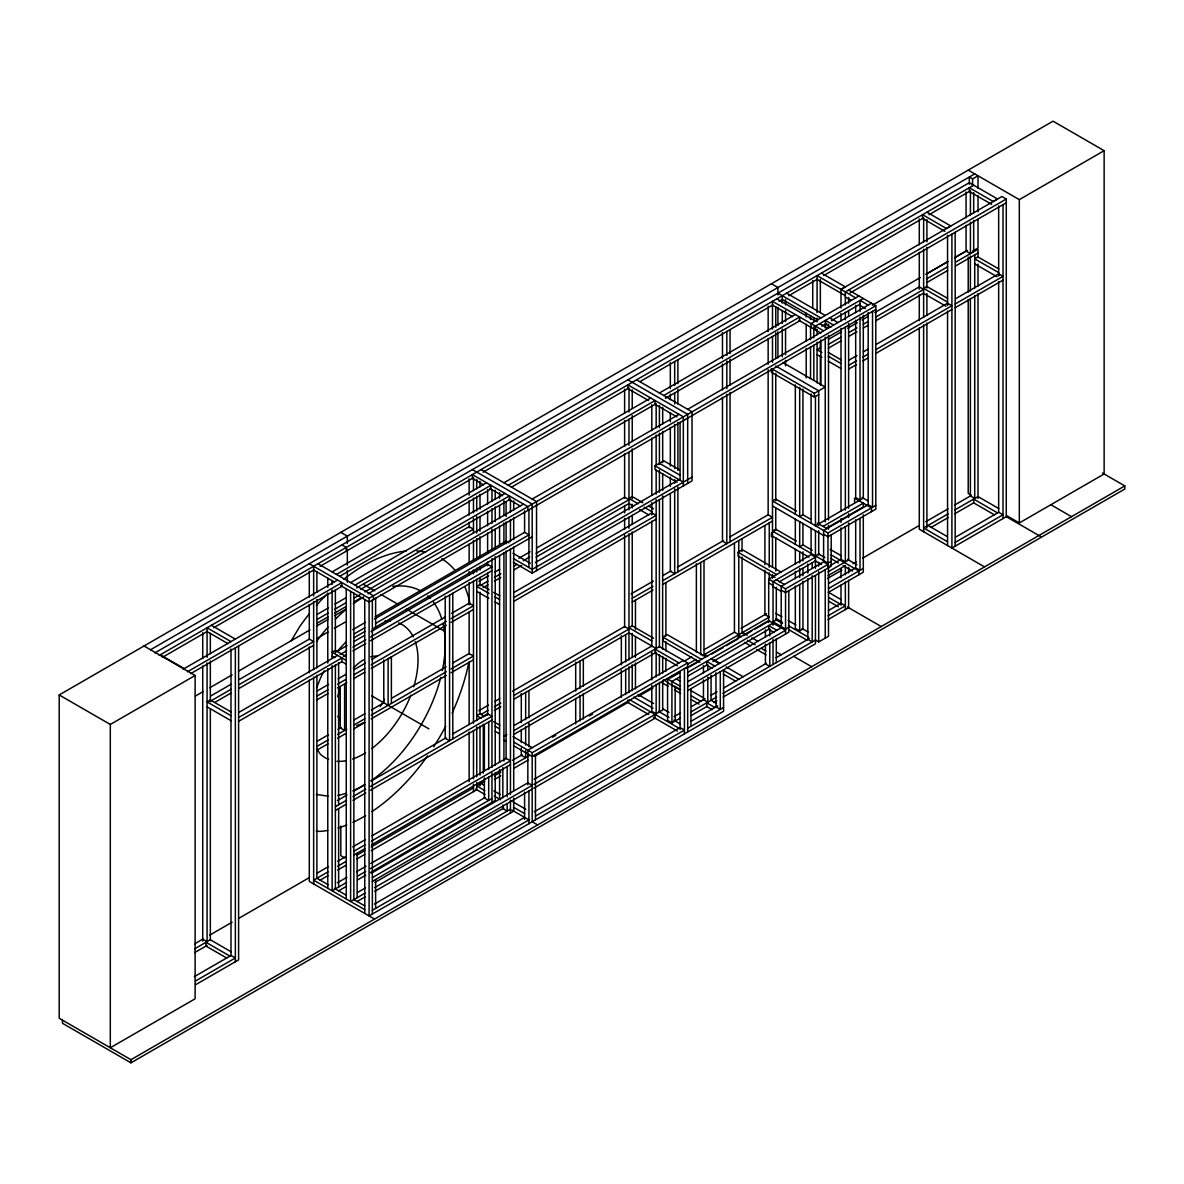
<?xml version="1.0" encoding="UTF-8"?>
<svg xmlns="http://www.w3.org/2000/svg" width="1184" height="1184" viewBox="0 0 1184 1184"><rect width="100%" height="100%" fill="white"/><g stroke="black" fill="none" stroke-linecap="round" stroke-linejoin="round"><path stroke-width="1.5" d="M316.75 687.593L320.805 677.307A76.886 44.385 -60 0 1 324.164 670.84M291.264 640.707L299.715 626.558A153.772 88.785 -60 0 1 309.468 613.623M62.456 1020.149L62.456 1023.287L130.965 1062.832L1124.8 489.051L1124.8 485.914L130.965 1059.695L59.2 1018.255L59.2 694.949L1053.035 121.168L1104.139 150.679L1104.139 473.985L1019.32 522.943L1006.548 515.573M150.531 649.75L974.743 173.9M969.326 184.245L969.326 177.023L972.582 178.917L978.014 175.78L978.014 188.419M154.823 652.932L969.326 182.676L997.594 199.001L993.243 201.517L969.326 187.708L969.326 191.468L991.644 204.358M159.174 655.433L973.677 185.192M162.43 657.327L207.185 631.486M213.579 627.786L314.293 569.652M320.035 566.337L473.541 477.7M483.087 472.194L629.059 387.923L628.97 411.973M640.218 381.485L772.708 304.984M779.087 301.298L782.284 299.448L817.804 319.961M788.662 295.778L817.374 279.202M823.753 275.517L922.632 218.418L944.876 231.368M929.011 214.733L970.48 190.802M332.127 571.902L486.52 482.761M336.478 574.418L490.872 485.277L490.872 489.036L339.66 576.342M503.925 482.761L650.712 398.016M659.414 392.999L795.337 314.515M840.995 307.958L840.995 289.399L1001.916 196.5L1006.282 199.016L1006.267 516.668L951.906 548.059L951.906 234.166M183.076 669.256L337.558 580.071M840.995 289.414L845.346 286.898L821.43 273.09M508.276 485.277L655.063 400.532L655.063 404.292L511.458 487.201M663.765 395.5L799.688 317.031L799.688 320.805L665.364 398.342M187.427 671.772L341.91 582.587L341.91 586.346L190.609 673.696M1006.282 199.016L845.346 291.915L845.346 304.924M850.127 292.922L1006.282 202.775M350.612 582.587L505.006 493.432M110.304 724.46L195.123 675.487L195.123 998.793L110.304 1047.766L110.304 724.46L59.2 694.949M968.216 170.141L1019.32 199.637L1104.139 150.679M354.963 585.088L509.357 495.948L509.357 499.722L356.547 587.945M858.948 296L811.099 323.632L811.099 327.391M863.299 298.501L815.45 326.133L815.45 329.907M317.342 614.289L328.53 607.836M334.924 604.151L346.098 597.683M360.484 589.38L469.13 526.658L473.482 529.174L364.835 591.896M821.829 326.222L826.61 323.454M831.405 320.686L860.117 304.11L860.028 311.555M316.898 619.572L328.086 613.105M334.48 609.42L345.654 602.967M353.646 598.349L360.04 594.664M316.898 623.332L328.086 616.879M334.48 613.194L345.654 606.726M353.646 602.123L361.638 597.506M368.032 593.82L523.491 504.103M532.193 499.086L678.994 414.341M687.682 409.309L871.454 303.222M925.74 274.377L948.088 261.472M954.482 257.786L967.254 250.401M195.345 696.088L203.337 691.456M209.746 687.771L232.138 674.836M238.546 671.136L310.03 629.858M316.942 625.877L328.146 619.41M334.539 615.71L345.743 609.242M872.342 305.22L920.338 277.5M926.746 273.815L947.54 261.797M955.547 257.18L966.751 250.712M309.29 563.747L369.097 598.275L875.805 305.738L875.805 509.135L827.956 536.752L823.605 534.25M972.582 251.112L978.014 247.974L978.014 219.099M926.909 278.743L947.659 266.755M955.651 262.138L978.014 249.232L977.999 256.691M875.805 309.498L369.097 602.049L340.578 585.577M210.767 695.97L231.413 684.041M239.36 679.453L309.29 639.079L313.642 641.595L238.946 684.722M828.711 339.201L841.424 331.86M847.774 328.19L857.32 322.684M862.085 319.932L868.434 316.261M874.798 312.591L919.287 286.898L923.638 289.414L875.968 316.942M926.909 282.502L947.659 270.514M955.651 265.912L978.014 253.006M317.09 638.339L328.012 632.034M334.258 628.438L345.166 622.133M820.349 347.844L817.078 349.724L821.859 352.492M210.338 701.239L230.998 689.31M828.282 344.47L840.995 337.129M848.943 332.541L856.89 327.953M863.254 324.283L868.02 321.53M215.103 702.245L230.998 693.069M238.946 688.481L313.642 645.354M828.282 348.229L840.995 340.888M848.943 336.3L856.89 331.712M863.254 328.042L868.02 325.289M875.968 320.701L923.638 293.173M352.714 629.71L365.501 622.325M375.091 616.79L506.101 541.147L509.002 542.82M374.47 619.025L524.586 532.356L528.937 534.872L375.624 623.391M353.868 634.062L365.057 627.609M353.868 637.821L365.057 631.368M372.353 629.03L532.193 536.752M677.056 482.273L655.063 469.589L655.063 465.815L663.765 460.798L679.468 469.856M335.827 652.014L347.016 645.546M353.409 641.861L364.583 635.408M370.977 631.708L487.616 564.383L491.967 566.884L370.533 636.992M239.035 712.294L337.558 655.403M849.032 360.114L856.979 355.526M863.328 351.855L868.109 349.102M876.042 344.514L947.555 303.222L951.906 305.738L875.627 349.768M955.606 298.708L998.674 273.844L1003.011 276.36L955.177 303.977M340.178 654.515L346.572 650.83M352.965 647.145L365.738 639.76M343.375 656.439L346.572 654.604M352.965 650.904L365.738 643.534M370.533 640.766L491.967 570.658M238.606 717.548L341.91 657.919L341.91 661.678L238.606 721.322M848.617 365.368L856.565 360.78M862.914 357.109L867.68 354.356M478.854 581.359L488.474 575.809M494.882 572.109L499.678 569.341M518.903 558.241L530.121 551.774M536.515 548.074L624.619 497.206L628.97 499.722L536.071 553.357M848.617 369.142L856.565 364.554M862.914 360.883L867.68 358.13M875.627 353.542L951.906 309.498M955.177 307.751L1003.011 280.12M480.008 585.725L488.015 581.092M494.424 577.392L500.832 573.692M513.634 566.307L516.846 564.457M523.254 560.757L529.662 557.057M818.706 394.568L814.355 397.069L771.406 372.279L771.406 368.505L814.355 393.31L825.233 387.035L782.668 362.452M483.205 587.634L488.015 584.866M494.424 581.166L500.832 577.466M513.634 570.066L521.656 565.449M536.071 557.116L628.97 503.481L633.544 506.116M535.39 562.533L678.994 479.624M317.342 690.849L328.53 684.396M338.121 678.861L346.098 674.244M354.09 669.626L365.279 663.173M371.672 659.488L445.169 617.056M451.548 613.356L469.13 603.218L473.482 605.72L451.104 618.64M692.033 477.122L532.193 569.4L513.353 558.522M316.898 696.133L328.086 689.665M337.677 684.13L345.654 679.527M353.646 674.91L364.835 668.457M371.228 664.757L446.324 621.408M513.353 562.282L532.193 573.16L692.033 480.882L692.033 411.825L636.578 379.812M316.898 699.892L328.086 693.439M337.677 687.904L345.654 683.286M353.646 678.669L364.835 672.216M371.228 668.531L446.324 625.182M451.104 622.414L473.482 609.494M346.794 682.709L344.618 683.967L344.618 730.424L340.267 727.923L340.267 686.824M514.048 592.429L651.807 512.894L656.158 515.41L513.59 597.713M513.59 601.487L656.158 519.184M317.327 741.169L328.456 734.746M337.988 729.24L341.17 727.405M353.898 720.05L365.027 713.626M371.376 709.956L384.104 702.615M392.052 698.027L446.116 666.814M452.466 663.144L469.13 653.524L473.482 656.04L451.104 668.945M316.898 746.438L328.086 739.97M337.677 734.435L346.794 729.166M353.646 725.215L364.835 718.762M371.228 715.077L446.324 671.713M316.898 750.197L328.086 743.744M337.677 738.209L345.654 733.592M353.646 728.989L364.835 722.521M371.228 718.836L446.324 675.487M451.104 672.719L473.482 659.799M631.072 593.924L653.39 581.048M662.951 575.528L670.914 570.925M677.292 567.24L723.513 540.555M729.892 536.87L768.15 514.788L772.501 517.29L662.522 580.796M632.226 598.275L652.946 586.317M632.226 602.049L652.946 590.076M662.522 584.556L772.501 521.064M775.091 577.422L738.032 556.036L738.032 552.262L742.383 549.746L780.981 572.035M774.306 531.32L771.406 532.992L771.406 536.752M810.892 519.376L802.915 514.759L799.688 516.668L799.688 387.346M478.854 710.681L488.474 705.131M494.882 701.431L499.678 698.664M512.494 691.264L624.619 626.528L628.97 629.044L513.634 695.63M481.607 714.115L488.015 710.415M494.424 706.715L500.832 703.03M337.425 800.502L347.016 794.967M353.409 791.267L364.583 784.814M370.977 781.129L446.072 737.78M452.466 734.08L487.616 713.789L491.967 716.305L370.533 786.413M483.205 716.956L488.015 714.189M494.424 710.489L500.832 706.789M513.634 699.389L628.97 632.804L656.158 648.506M858.948 500.654L815.45 525.77L815.45 396.448M855.677 320.124L855.677 497.517L860.028 500.033L863.299 498.138L863.299 315.21M335.383 806.704L346.572 800.236M352.965 796.551L365.738 789.18M823.058 526.392L863.299 503.17L863.299 506.944L826.151 528.375M335.383 810.463L346.572 804.01M352.965 800.325L365.738 792.94M370.533 790.172L491.967 720.064M867.102 505.361L823.605 530.476L823.605 560.609M796.521 511.074L775.757 499.086L772.501 500.98L827.956 532.992L875.805 505.361M699.907 662.27L662.848 640.87L662.848 637.096L667.199 634.594L705.797 656.883M514.048 725.526L651.807 645.99M768.697 622.532L768.697 579.139L811.099 554.645L815.45 557.161L815.45 568.29M818.706 554.023L815.45 555.903L815.45 530.787M503.925 736.389L506.826 734.716M513.59 730.809L659.414 646.612L687.682 662.936L687.682 731.993M815.45 557.161L773.048 581.64L773.048 625.167M513.59 734.568L656.158 652.266M779.324 581.788L815.45 560.92M831.212 561.246L827.956 563.125L772.501 531.113L775.757 529.218L796.358 541.118M768.697 579.139L785.554 588.862L827.956 564.383L823.605 561.867L781.203 586.346L781.203 626.528M829.969 565.73L840.995 559.351L845.346 561.867L845.346 526.747M828.016 571.887L848.617 559.988L848.617 523.017M352.714 846.915L365.501 839.53M371.894 835.845L506.101 758.367L510.452 760.868L371.45 841.128M828.016 575.646L845.346 565.641L845.346 574.788M683.331 660.435L527.842 750.197L527.842 784.8M353.868 851.266L365.057 844.814M194.753 943.766L203.293 938.838M209.701 935.138L232.108 922.203M238.502 918.503L308.92 877.847M316.927 873.23L328.456 866.57M337.721 861.227L345.935 856.476M512.494 760.32L522.1 754.77M552.543 737.203L555.74 735.353M589.38 715.935L592.577 714.085M683.671 661.486L691.634 656.898M704.391 649.528L734.672 632.049M741.051 628.364L766.551 613.638M827.438 578.488L841.854 570.17M853.042 563.702L856.254 561.852M862.648 558.152L918.666 525.814M925.74 521.73L948.073 508.839M954.452 505.154L971.472 495.326L968.216 493.447L968.216 299.567M353.868 855.04L365.057 848.588M371.45 844.888L510.452 764.642M513.501 741.909L532.193 752.713L687.682 662.936M194.605 948.872L210.338 939.785L231.072 951.758M328.086 871.809L313.642 880.156L364.746 909.652M337.677 866.274L345.654 861.656M356.843 855.203L364.835 850.6M371.228 846.9L473.482 787.863M484.804 781.322L476.738 785.984L484.73 790.601M494.424 775.772L500.832 772.072M513.634 764.686L528.937 755.851M688.022 664.002L695.985 659.399M702.364 655.714L769.319 617.071L764.894 614.6L764.894 570.288M948.458 513.634L923.638 527.975L947.555 541.784M954.763 510.008L977.999 496.57L998.734 508.543M828.711 583.401L854.596 568.453M687.682 666.71L532.193 756.472L513.501 745.683M679.971 718.244L671.92 722.891L667.569 720.375L667.569 678.95L680.208 671.654M686.528 667.998L768.697 620.564L785.554 630.302L687.682 686.794M194.605 952.632L207.082 945.439M320.094 880.186L328.086 875.583M337.677 870.048L345.654 865.43M356.843 858.977L364.835 854.36M371.228 850.674L476.738 789.758L476.738 782.372M494.424 779.546L500.832 775.846M513.634 768.446L528.064 760.128M534.458 756.428L628.97 701.86M638.605 696.296L652.946 688.022M670.484 677.899L680.045 672.379M689.621 666.844L699.182 661.323M711.924 653.968L723.084 647.53M726.28 645.68L737.44 639.242M743.804 635.556L751.781 630.954M754.963 629.118L769.319 620.83M931.142 527.413L948.458 517.408M954.763 513.767L973.662 502.86L994.382 514.818M828.504 588.552L863.299 568.453M679.823 676.893L671.92 681.466L671.92 722.891M687.726 672.334L773.048 623.08M828.504 592.311L863.299 572.227L863.299 514.848M687.726 676.108L706.685 665.156L706.715 661.368L714.87 666.074M713.005 661.501L768.298 629.577M337.396 882.761L346.942 877.255M356.473 871.735L366.019 866.229M370.784 863.476L485.262 797.38M688.067 681.555L781.203 627.786M346.572 882.48L332.127 890.827L332.127 665.615M357.76 876.027L365.738 871.409M370.533 868.642L491.967 798.534M788.81 627.15L785.554 629.044L773.048 621.822L776.304 619.942L782.565 623.554M338.58 890.856L346.572 886.254M357.76 879.786L365.738 875.183M370.533 872.416L495.223 800.428L495.223 772.723M371.199 873.289L527.857 782.846L532.193 785.362L372.353 877.64M534.236 779.161L650.712 711.91M687.682 690.568L788.81 632.182L788.81 590.742M194.324 976.667L230.998 955.488L235.35 957.989L195.478 981.018M828.386 610.589L840.995 603.307L845.346 605.808L828.016 615.828M955.606 537.136L998.674 512.272L1003.011 514.774L955.162 542.405M533.806 784.43L655.063 714.411L655.063 718.185L533.806 788.189M651.807 685.432L651.807 711.273L656.158 713.789L662.685 710.03L662.685 680.489M795.337 586.11L795.337 628.408L799.688 630.924L802.944 629.044L802.944 581.211M372.353 881.399L532.193 789.121M195.478 984.777L238.606 959.884L238.606 645.99M828.016 619.587L848.617 607.703L848.617 580.234M357.464 892.514L365.427 887.926M374.958 882.42L503.748 808.065M365.057 893.15L350.612 901.498L350.612 591.364M374.647 887.615L510.452 809.205M674.022 716.66L680.4 712.975M691.56 706.537L705.042 698.752M710.681 695.496L717.06 691.811M723.439 688.126L766.462 663.277M776.038 657.756L809.501 638.442M357.065 901.527L365.057 896.924M374.647 891.389L513.708 811.099L513.708 798.164M691.116 711.806L716.631 697.08M722.995 693.395L815.45 640.026L818.706 641.906L828.504 636.267L828.504 566.1M691.204 715.536L707.218 706.286M713.626 702.586L716.823 700.736M723.232 697.036L815.45 643.8L815.45 575.646M374.396 904.088L524.586 817.374M534.31 811.75L680.075 727.598L684.426 730.114L535.464 816.116M691.13 721.219L717.77 705.842M372.353 910.289L528.937 819.89L511.873 810.034M687.682 728.234L723.572 707.514M316.306 831.005L319.458 831.42A153.772 88.785 -60 0 0 327.702 830.443M316.38 794.449L327.968 796.166M998.719 268.872L977.895 256.943L974.654 258.837L998.674 272.586L998.674 275.946L998.66 205.838M974.654 263.854L997.061 276.701M947.614 298.368L926.791 286.454L923.55 288.348L947.555 302.098M923.55 293.366L945.957 306.197M926.909 212.188L950.826 226.011L946.475 228.512L922.558 214.704L922.558 218.478M848.617 290.036L875.805 305.738M855.677 297.88L817.078 275.606L817.078 312.635M868.198 305.102L860.043 300.396L860.043 305.413L865.474 308.55M817.078 279.365L845.346 295.689M845.346 296.992L851.252 300.396M1102.496 473.038L1124.8 485.914M771.406 283.76L777.932 287.534L777.932 294.92M786.635 293.173L825.233 315.462M829.777 317.86L837.932 322.581M833.58 325.082L825.426 320.376L825.426 324.15L830.857 327.287M777.932 293.173L820.882 317.978M776.852 298.827L815.45 321.116M819.802 323.632L827.956 328.338M823.605 330.839L772.501 301.343L772.501 329.108M772.501 305.102L792.57 316.69M798.741 320.257L820.882 333.044M828.312 352.447L841.069 359.818M828.238 356.162L840.995 363.532M817.078 354.697L821.859 357.464M828.238 361.15L840.995 368.505M1050.859 504.739L1071.52 516.668M775.757 366.004L818.706 390.794L818.706 525.592M974.728 498.449L970.392 495.948L970.377 298.516M1006.548 516.831L1040.514 536.441M997.564 512.894L973.662 499.086L973.662 502.86M927.99 525.459L947.126 536.5M984.526 566.884L919.287 529.218L919.287 327.968M862.011 497.413L868.138 500.95M627.875 379.812L687.682 414.341L687.682 483.398M648.477 400.488L627.875 388.604L627.875 384.83L683.331 416.842L683.331 485.899M654.811 404.144L676.996 416.96M817.286 523.062L826.861 528.597M772.501 505.997L823.605 535.508M830.176 549.346L841.217 555.71M847.522 559.351L856.979 564.812M830.561 554.586L858.948 570.969L858.948 574.743M830.561 558.36L838.45 562.903M843.171 565.641L852.643 571.102M802.693 544.773L812.209 550.264M818.544 553.92L824.878 557.575M659.414 463.299L679.838 475.095M655.063 465.815L683.331 482.14M772.501 536.13L808.938 557.176M815.273 560.831L821.622 564.487M828.312 592.207L841.069 599.578M847.344 606.963L881.236 626.528M828.756 597.491L839.915 603.929M828.756 601.25L838.316 606.77M738.032 552.262L776.63 574.551M642.882 502.726L632.226 496.584L628.97 498.464L638.102 503.733M648.98 506.249L653.538 508.883M776.304 579.76L784.459 584.467M644.2 507.255L651.807 511.651M768.697 582.898L773.048 585.414M781.203 590.12L785.554 592.622L831.212 566.263L831.212 534.872M639.626 509.638L648.758 514.907M773.048 586.672L781.203 591.378M775.757 613.342L781.943 616.908M788.115 620.475L795.84 624.93M802.012 628.497L808.184 632.064M776.038 618.536L782.224 622.103M788.396 625.67L808.465 637.258M788.396 629.429L806.926 640.13M776.852 630.302L768.697 625.581L768.697 629.355L774.129 632.493M481.089 469.574L536.544 501.602L536.544 570.658M472.386 469.574L532.193 504.103L532.193 573.16M793.709 656.35L811.647 666.71M742.605 632.493L747.222 635.172M751.855 637.836L758.041 641.402M776.571 652.103L781.203 654.782M483.486 484.774L472.386 478.366L472.386 474.606L527.842 506.619L527.842 510.393M489.821 488.43L502.49 495.756M508.839 499.411L519.924 505.82M741.332 636.785L738.254 635.009L738.254 638.768M747.518 640.352L755.229 644.806M761.416 648.373L766.048 651.052M744.425 642.335L750.597 645.902M756.783 649.468L766.048 654.811M704.539 654.471L707.632 656.247M713.804 659.814L719.976 663.38M726.162 666.947L743.138 676.745M711.066 658.866L719.221 663.573M723.35 670.351L738.786 679.261M662.848 637.096L701.446 659.384M723.35 674.11L735.708 681.244M512.983 553.283L530.269 563.258M706.715 665.142L712.146 668.279M653.538 638.206L632.226 625.907L628.97 627.786L651.807 640.973M678.994 662.936L655.063 649.128L655.063 652.902L677.396 665.793M676.271 678.95L680.341 681.303M716.498 703.429L711.066 700.292L711.066 675.176M691.145 690.731L703.488 697.864M667.569 678.95L680.075 686.172M714.87 707.514L706.715 702.808L706.715 706.567L712.146 709.704M663.632 679.868L668.264 682.546M674.436 686.113L680.608 689.68M691.426 695.911L700.691 701.268M667.569 682.709L680.075 689.932M662.093 682.739L668.264 686.306M674.436 689.872L680.608 693.439M691.426 699.685L699.137 704.14M489.14 589.736L480.008 584.467L476.738 586.346L488.918 593.376M493.698 592.37L499.796 595.892M495.016 596.899L499.574 599.533M476.738 591.378L488.918 598.408M495.016 601.916L499.574 604.55M638.132 694.594L653.568 703.503M662.833 708.861L669.004 712.428M633.78 697.11L652.991 708.195M658.482 711.362L668.96 717.415M673.755 720.183L680.149 723.868M340.829 532.356L347.341 536.13L347.341 543.515M629.474 699.64L678.994 728.234M648.64 714.47L627.875 702.497L627.875 699.981M653.435 717.238L677.396 731.076M341.91 544.921L346.261 547.422L346.261 551.196M363.651 584.467L374.751 590.86M381.085 594.531L398.505 604.58M406.423 609.153L444.444 631.102M317.993 563.747L373.448 595.759L373.448 599.533M313.642 570.022L334.243 581.921M484.567 716.424L480.008 713.789L476.738 715.669L481.311 718.303M493.698 721.692L499.796 725.215M495.016 726.221L499.574 728.856M513.057 736.64L532.193 747.696M495.016 731.238L499.574 733.873M503.925 740.163L506.071 741.391M346.379 656.735L335.383 650.386L332.127 652.266L346.261 660.42M332.127 656.025L334.924 657.653M341.91 661.678L346.261 664.194M371.613 695.778L428.904 728.856M211.388 625.3L235.305 639.108M481.089 783.468L484.286 785.318M493.861 790.853L500.255 794.538M513.027 801.908L525.814 809.294M230.984 641.61L207.067 627.786L207.082 657.401M494.305 796.122L500.699 799.822M513.471 807.192L524.645 813.645M207.067 631.56L227.787 643.534M475.554 789.077L485.07 794.553M537.64 824.908L532.193 821.77L532.193 752.713M160.299 654.782L184.216 668.605M144.019 645.99L195.123 675.487M231.072 711.969L210.338 699.996L207.082 701.89L230.998 715.698M207.082 706.878L230.998 720.686M344.736 857.926L340.829 855.662L340.829 826.106M316.898 878.262L328.086 884.714M334.465 888.414L345.654 894.867M353.631 899.47L364.805 905.923M374.529 919.065L309.29 881.399L309.29 680.149M202.73 939.164L207.082 941.68M229.918 956.11L205.986 942.301L205.986 946.06L226.721 958.034M316.572 748.673L320.257 754.045A76.886 44.385 -60 0 0 328.634 759.432M1019.32 199.637L1019.32 522.943M1003.011 204.654L1003.011 518.548M998.66 281.54L998.66 512.346M978.014 195.641L978.014 211.877M977.999 264.062L977.999 286.217M977.999 293.602L977.999 498.494M974.728 254.871L974.728 288.097M974.728 295.482L974.728 498.538M973.677 192.652L973.677 212.957M973.677 220.342L973.677 251.733M972.582 178.917L972.582 186.14M970.421 190.846L970.421 214.837M970.421 222.222L970.421 253.613L966.07 251.112L966.07 225.256M970.377 256.055L970.377 291.131M968.216 257.106L968.216 292.182M966.07 192.015L966.07 217.871M955.177 232.286L955.177 546.179M947.555 235.35L947.555 305.516M947.555 311.052L947.555 545.543M926.909 219.647L926.909 241.817M926.909 247.352L926.909 287.978M926.909 293.514L926.909 315.669M926.909 323.054L926.909 528.005M923.638 217.841L923.638 241.847M923.638 249.232L923.638 317.549M923.638 324.934L923.638 531.734M919.287 219.025L919.287 244.881M919.287 252.266L919.287 289.192M919.287 294.727L919.287 320.583M872.534 311.377L872.534 507.255L868.183 504.739L868.183 312.561M871.454 511.651L871.454 507.877L854.596 498.153L854.596 501.912M860.028 317.105L860.028 500.033M860.028 518.592L860.028 570.348L855.677 567.832L855.677 519.776M855.677 305.354L855.677 312.739M848.617 297.495L848.617 303.045M848.617 310.445L848.617 315.98M848.617 323.38L848.617 508.232M848.617 513.767L848.617 517.467M848.617 567.417L848.617 572.908M845.346 312.324L845.346 319.724M845.346 327.11L845.346 510.112M845.346 582.114L845.346 609.582M840.995 313.508L840.995 320.908M840.995 328.294L840.995 511.296M840.995 518.696L840.995 522.381M840.995 527.931L840.995 559.351M840.995 568.616L840.995 577.777M840.995 585.103L840.995 605.231M828.504 324.209L828.504 327.909M828.504 335.294L828.504 519.939M828.504 525.474L828.504 529.174M827.956 532.992L827.956 568.142M825.233 324.253L825.233 327.938M825.233 337.174L825.233 521.818M825.233 569.83L825.233 638.146M820.882 339.882L820.882 385.214M820.349 279.335L820.349 312.606M820.349 342.176L820.349 349.576M820.349 355.126L820.349 384.696M818.706 530.698L818.706 555.133M818.706 562.518L818.706 566.204M818.706 571.754L818.706 641.906M817.078 318.185L817.078 321.885M817.078 329.27L817.078 334.82M817.078 342.22L817.078 382.876M814.355 393.31L814.355 397.069M813.822 317.593L813.822 321.278M813.822 326.814L813.822 337.899M813.822 345.284L813.822 380.36M812.727 280.549L812.727 308.284M812.194 562.814L812.194 568.335M812.194 575.69L812.194 641.906L807.843 639.404L807.843 578.695M811.099 393.932L811.099 523.254M811.099 528.286L811.099 553.387M810.552 315.773L810.552 319.473M810.552 326.858L810.552 339.778M810.552 347.164L810.552 378.554M807.843 563.984L807.843 573.174M806.2 313.272L806.2 316.957M806.2 324.342L806.2 340.962M806.2 348.348L806.2 377.888M802.944 389.151L802.944 514.788M802.944 523.387L802.944 544.921L799.688 546.801L799.688 521.685M802.944 551.774L802.944 560.979M802.944 568.335L802.944 575.69M799.688 551.818L799.688 562.859M799.688 568.379L799.688 577.57M799.688 584.94L799.688 630.924M795.337 384.83L795.337 514.152M795.337 519.184L795.337 544.285M795.337 549.317L795.337 564.028M795.337 571.384L795.337 578.739M785.554 299.419L785.554 304.954M785.554 310.504L785.554 321.574M785.554 328.96L785.554 354.815M785.554 360.35L785.554 365.886M785.554 588.862L785.554 634.062M782.284 295.689L782.284 303.148M782.284 310.534L782.284 323.454M782.284 329.004L782.284 356.695M777.932 307.381L777.932 325.422M777.932 331.86L777.932 357.923M776.304 587.205L776.304 620.312M776.304 638.709L776.304 662.626M775.757 306.908L775.757 327.228M775.757 332.763L775.757 358.619M775.757 373.389L775.757 500.788M775.757 508.173L775.757 530.328M775.757 537.714L775.757 570.954M773.048 639.404L773.048 664.505M772.501 336.493L772.501 362.348M772.501 369.734L772.501 567.299M772.501 574.61L772.501 578.369M769.778 628.734L769.778 635.897M769.778 643.075L769.778 666.4L765.426 663.884L765.426 644.155M769.245 522.943L769.245 567.254M769.245 572.804L769.245 580.19M768.15 306.227L768.15 331.609M768.15 338.861L768.15 364.258M768.15 369.704L768.15 515.099M765.426 629.799L765.426 636.977M764.894 525.977L764.894 564.753M742.057 538.646L742.057 551.566M742.057 557.102L742.057 632.804M738.786 540.526L738.786 551.596M738.786 555.296L738.786 634.698L734.435 632.182L734.435 543.545M730.04 329.611L730.04 353.602M730.04 359.137L730.04 384.963M730.04 392.348L730.04 541.813M726.828 331.476L726.828 355.452M726.828 360.987L726.828 388.678M726.828 394.213L726.828 543.663L722.477 541.147L722.477 397.232M723.572 669.848L723.572 711.273L369.097 915.928L369.097 598.275M722.477 332.645L722.477 358.486M722.477 364.021L722.477 389.847M720.301 671.728L720.301 709.394L715.965 706.878L715.965 672.808M707.795 664.505L707.795 669.892M707.795 677.07L707.795 702.171L703.459 699.67L703.459 679.942M703.992 560.609L703.992 654.782M703.459 665.586L703.459 672.764M700.736 562.489L700.736 654.811M696.384 563.673L696.384 652.31M690.953 688.674L690.953 726.34M684.426 668.59L684.426 733.873M680.075 422.348L680.075 480.26M680.075 671.52L680.075 729.551M677.899 359.714L677.899 383.705M677.899 389.24L677.899 404.01M677.899 422.451L677.899 470.433M677.899 487.038L677.899 571.916M675.176 686.927L675.176 721.012M674.688 361.579L674.688 385.57M674.688 392.94L674.688 404.01M674.688 424.316L674.688 468.598M674.688 479.668L674.688 483.353M674.688 488.888L674.688 573.766L670.336 571.25L670.336 493.758M670.336 362.763L670.336 388.589M670.336 394.124L670.336 399.659M670.336 412.58L670.336 421.8M670.336 427.335L670.336 466.082M670.336 477.152L670.336 486.387M665.896 582.617L665.896 636.163M665.896 641.698L665.896 650.934M665.896 658.319L665.896 671.239M662.685 407.281L662.685 423.902M662.685 431.287L662.685 462.663M662.685 473.733L662.685 490.354M662.685 495.889L662.626 649.113M662.685 656.484L662.685 673.104M659.414 405.476L659.414 427.631M659.414 433.166L659.414 464.542M659.414 470.078L659.414 492.233M659.414 499.618L659.414 647.293M659.414 654.678L659.414 674.984M659.414 682.369L659.414 711.91M656.158 403.67L656.158 427.661M656.158 435.046L656.158 466.422M656.158 470.122L656.158 494.113M656.158 499.663L656.158 649.187M656.158 652.872L656.158 676.878M656.158 684.248L656.158 713.789M651.807 404.839L651.807 430.695M651.807 438.08L651.807 495.297M651.807 502.682L651.807 514.996M651.807 521.138L651.807 646.671M651.807 652.206L651.807 679.897M635.453 600.184L635.453 629.725M635.453 637.125L635.453 657.431M635.453 662.966L635.453 688.822M632.226 389.788L632.226 408.243M632.226 415.628L632.226 441.484M632.226 448.869L632.226 498.716M632.226 504.266L632.226 507.951M632.226 515.336L632.226 524.571M632.226 531.956L632.226 626.129M632.226 633.44L632.226 657.505M632.226 664.831L632.226 690.746M628.97 419.358L628.97 445.214M628.97 452.599L628.97 509.83M628.97 517.216L628.97 528.301M628.97 533.836L628.97 660.006M628.97 666.784L628.97 692.655M625.685 634.698L625.685 661.9M625.685 669.167L625.685 694.549M624.619 389.151L624.619 413.157M624.619 420.542L624.619 446.398M624.619 453.783L624.619 498.094M624.619 505.479L624.619 512.864M624.619 518.4L624.619 529.485M624.619 535.02L624.619 627.342M621.334 635.823L621.334 664.831M621.334 670.277L621.334 697.48M583.327 659.162L583.327 686.365M583.327 693.617L583.327 719.014M580.042 661.057L580.042 688.259M580.042 695.511L580.042 720.908M575.69 662.167L575.69 691.19M575.69 698.442L575.69 723.838M535.464 754.593L535.464 819.89M528.937 509.756L528.937 567.521M528.937 690.568L528.937 717.77M528.937 723.202L528.937 746.778M528.937 791.001L528.937 823.65M525.652 692.462L525.652 719.665M525.652 726.917L525.652 745.047M525.652 750.493L525.652 757.745L521.3 755.244L521.3 747.977M524.586 510.852L524.586 532.519M524.586 792.126L524.586 819.328M521.3 693.572L521.3 722.595M521.3 729.847L521.3 742.546M513.708 500.891L513.708 510.126M513.708 517.512L513.708 539.667M513.708 547.052L513.708 790.779M510.452 499.086L510.452 512.006M510.452 519.391L510.452 541.562M510.452 548.947L510.452 794.508M510.452 800.058L510.452 812.979M507.181 766.522L507.181 796.832M507.181 803.966L507.181 811.099L502.845 808.583L502.845 805.016M506.101 502.016L506.101 516.52M506.101 521.966L506.101 543.722M506.101 550.989L506.101 758.855M503.925 500.788L503.925 515.558M503.925 522.928L503.925 543.249M503.925 552.469L503.925 761.06M502.845 767.572L502.845 797.883M499.574 492.736L499.574 498.272M499.574 505.657L499.574 518.577M499.574 525.962L499.574 544.418M499.574 555.503L499.574 762.244M499.574 769.63L499.574 799.17M495.223 490.22L495.223 499.456M495.223 506.841L495.223 521.611M495.223 528.996L495.223 549.317M495.223 556.702L495.223 765.338M491.967 490.265L491.967 501.335M491.967 508.72L491.967 523.491M491.967 529.041L491.967 549.346M491.967 558.582L491.967 767.513M491.967 772.989L491.967 802.308M488.696 721.944L488.696 769.393M488.696 776.704L488.696 800.428L484.36 797.912L484.36 777.844M487.616 489.525L487.616 504.044M487.616 511.296L487.616 525.8M487.616 533.052L487.616 553.002M487.616 562.074L487.616 565.7M487.616 573.041L487.616 714.988M484.36 724.919L484.36 770.532M483.294 724.164L483.294 773.137M480.008 481.355L480.008 486.905M480.008 494.29L480.008 509.061M480.008 516.446L480.008 531.216M480.008 536.752L480.008 557.072M480.008 566.292L480.008 569.992M480.008 577.378L480.008 584.763M480.008 592.148L480.008 714.011M480.008 726.073L480.008 775.032M480.008 782.328L480.008 786.028M476.738 479.55L476.738 488.785M476.738 496.17L476.738 510.94M476.738 516.476L476.738 533.096M476.738 538.631L476.738 558.952M476.738 568.187L476.738 571.872M476.738 579.257L476.738 720.701M476.738 726.976L476.738 776.822M473.482 477.744L473.482 490.664M473.482 498.05L473.482 512.82M473.482 518.37L473.482 533.14M473.482 540.526L473.482 560.831M473.482 570.066L473.482 573.752M473.482 581.137L473.482 723.32M473.482 730.706L473.482 778.717M473.482 784.252L473.482 791.637M469.13 478.854L469.13 495.178M469.13 500.625L469.13 515.129M469.13 522.381L469.13 527.827M469.13 544.152L469.13 562.37M469.13 571.591L469.13 575.276M469.13 582.646L469.13 604.772M469.13 612.143L469.13 654.545M469.13 661.915L469.13 724.608M469.13 731.978L469.13 781.751M452.791 593.273L452.791 738.92M449.565 595.138L449.565 740.784L445.214 738.268L445.214 596.307M391.386 703.429L391.386 656.972L388.115 658.852L388.115 705.309M383.779 659.917L383.779 702.808M375.624 598.275L375.624 627.15M375.624 879.52L375.624 908.394M372.353 600.155L372.353 914.048M364.746 599.533L364.746 913.426M357.139 853.161L357.139 897.724M353.868 593.184L353.868 899.618M347.341 549.065L347.341 565.005M347.341 570.422L347.341 582.306M346.261 588.862L346.261 898.982M338.624 662.877L338.624 804.824M338.654 808.583L338.654 887.053M335.383 589.884L335.383 652.65M335.383 664.742L335.383 888.932M332.127 580.693L332.127 584.393M332.127 589.928L332.127 658.23M327.776 578.192L327.776 587.412M327.776 592.962L327.776 663.099M327.776 668.634L327.776 888.311M316.898 571.842L316.898 592.148M316.898 599.533L316.898 667.85M316.898 675.235L316.898 878.336M313.642 566.263L313.642 595.878M313.642 601.413L313.642 669.73M313.642 677.115L313.642 883.915M309.29 571.206L309.29 597.062M309.29 604.447L309.29 639.523M309.29 646.908L309.29 672.764M235.35 647.87L235.35 961.763M230.998 649.054L230.998 955.562M210.338 633.351L210.338 653.672M210.338 661.057L210.338 701.668M210.338 709.053L210.338 939.859M207.082 662.936L207.082 941.754M202.73 632.73L202.73 658.585M202.73 665.97L202.73 941.088M130.965 1059.695L130.965 1062.832M427.631 595.863A115.336 66.585 -60 0 1 430.177 598.32M433.374 602.079A115.336 66.585 -60 0 1 441.81 619.158M443.171 624.353A115.336 66.585 -60 0 1 442.328 670.588M440.744 677.411A115.336 66.585 -60 0 1 371.243 780.567M365.175 784.459A115.336 66.585 -60 0 1 352.965 790.72M346.498 793.162A115.336 66.585 -60 0 1 337.884 795.411M316.483 641.595A115.336 66.585 -60 0 1 327.968 627.12M335.309 619.262A115.336 66.585 -60 0 1 346.231 609.257M353.261 603.796A115.336 66.585 -60 0 1 363.666 597.017M392.792 586.42A115.336 66.585 -60 0 1 420.453 590.831M441.75 558.73A153.772 88.785 -60 0 1 455.041 570.377M465.164 587.56A153.772 88.785 -60 0 1 470.152 604.388M468.701 662.981A153.772 88.785 -60 0 1 452.081 713.212M445.702 726.206A153.772 88.785 -60 0 1 433.684 746.808M427.602 755.821A153.772 88.785 -60 0 1 371.939 811.602M365.619 815.598A153.772 88.785 -60 0 1 352.921 822.332M346.69 825.011A153.772 88.785 -60 0 1 337.988 828.016M316.365 605.424A153.772 88.785 -60 0 1 327.302 593.85M343.834 579.183A153.772 88.785 -60 0 1 406.23 551.078M416.916 550.974A153.772 88.785 -60 0 1 425.574 552.232M398.682 622.947A76.886 44.385 -60 0 1 413.26 636.859M415.273 641.684A76.886 44.385 -60 0 1 413.719 686.794M410.833 695.141A76.886 44.385 -60 0 1 371.702 748.628M365.59 752.817A76.886 44.385 -60 0 1 352.625 759.033M345.743 760.809A76.886 44.385 -60 0 1 336.966 761.297M337.44 651.333A76.886 44.385 -60 0 1 345.92 642.083M384.874 621.141A76.886 44.385 -60 0 1 390.35 621.082M384.474 699.344A38.45 22.2 -60 0 1 380.212 706.537M363.651 722.58A38.45 22.2 -60 0 1 356.621 725.57M340.119 720.479A38.45 22.2 -60 0 1 337.914 716.128M337.736 696.725A38.45 22.2 -60 0 1 340.119 689.088M353.261 668.19A38.45 22.2 -60 0 1 363.651 659.799M370.696 656.809A38.45 22.2 -60 0 1 377.252 656.158"/></g></svg>
